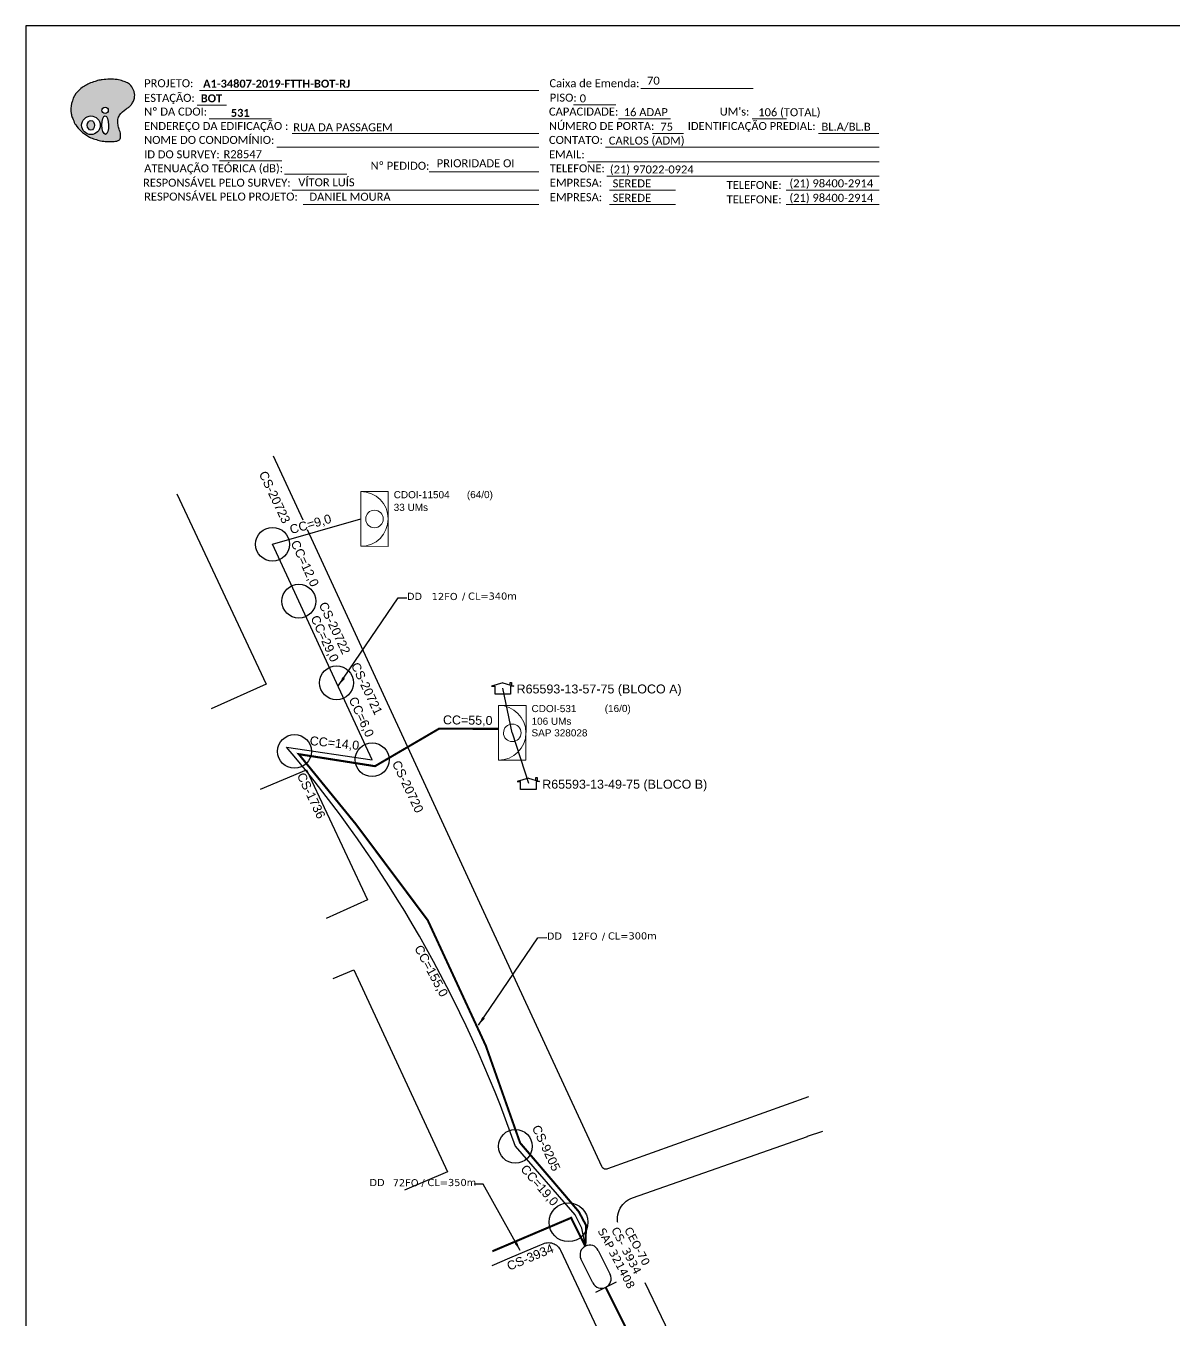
# Model space of a CAD drawing. Extents: x 1774 to 4535, y 448 to 1042.
# Drawn here: x 1773.7 to 2030.8, y 752.3 to 1042.2 of the extents above; entities that cross this region are included whole.
import ezdxf
from ezdxf.enums import TextEntityAlignment as Align

# ---------------------------------------------------------------- set-up
doc = ezdxf.new("R2010")
doc.units = 0
doc.layers.add("20.0-LEGENDA DOS CDO'S", color=1, linetype='Continuous', lineweight=0)
doc.layers.add('20.1-CDO_INTERIOR', color=1, linetype='Continuous', lineweight=0)
for name, color, linetype in [('20.4-CEOS', 1, 'Continuous'), ('CAP a instalar', 1, 'Continuous'), ('label_cabos', 7, 'Continuous'), ('Legenda', 7, 'Continuous'), ('ml', 1, 'Continuous'), ('surveys legendas', 7, 'Continuous')]:
    doc.layers.add(name, color=color, linetype=linetype)
doc.layers.add('DROP DE CLIENTE', color=140, linetype='Continuous', plot=False)
doc.layers.add('EXTRA', color=50, linetype='Continuous', plot=False)
doc.styles.add('ARIAL', font='')
doc.styles.add('siredit', font='verdana.ttf')
doc.styles.add('WMF-Calibri0', font='calibri.ttf')
doc.styles.add('WMF-Calibri1', font='calibrib.ttf')
doc.styles.get('ARIAL').set_extended_font_data('Arial')
doc.dimstyles.new('CC', dxfattribs={"dimtxt": 1, "dimasz": 2, "dimexe": 0.18, "dimexo": 0.0625, "dimgap": 0.09, "dimtad": 0, "dimdec": 0, "dimrnd": 1, "dimzin": 0, "dimdsep": 46, "dimtxsty": 'siredit', "dimblk": 'NONE', "dimcen": 0, "dimse1": 1, "dimse2": 1, "dimsd1": 1, "dimsd2": 1, "dimclrt": 7, "dimadec": 0, "dimazin": 0, "dimtfac": 1, "dimtdec": 0, "dimtofl": 0, "dimtmove": 0, "dimatfit": 3, "dimfxl": 1, "dimtolj": 1, "dimtzin": 0, "dimarcsym": 0})

# ---------------------------------------------------------------- blocks, each defined once
blk = doc.blocks.new('OI')
h = blk.add_hatch(color=40)
edge = h.paths.add_edge_path()
edge.add_spline(control_points=[(4.35, -0.67), (3.92, -0.99), (3.26, -1.5), (2.81, -2.59), (2.9, -3.5), (3.06, -4.27), (3.31, -4.85), (3.37, -5.39), (3.4, -5.88), (3.2, -6.4), (2.54, -6.61), (1.65, -6.63), (0.55, -6.67), (-0.56, -6.42), (-1.61, -6.14), (-2.77, -5.61), (-3.92, -4.77), (-4.89, -3.7), (-5.34, -2.65), (-5.6, -1.94), (-5.85, -0.96), (-5.71, 0.47), (-5.1, 2.02), (-4.14, 3.02), (-3.3, 3.61), (-2.37, 4.16), (-1.36, 4.44), (-0.56, 4.7), (0.79, 4.85), (2.24, 4.97), (3.79, 4.57), (4.67, 4.21), (5.44, 3.65), (5.76, 2.99), (6.03, 2.21), (6.01, 1.46), (5.72, 0.64), (5.31, 0.08), (4.88, -0.38), (4.51, -0.55), (4.35, -0.67)], knot_values=[0, 0, 0, 0, 1.60434, 2.417191, 3.427595, 4.282808, 4.776746, 5.304182, 5.888771, 6.258406, 6.858137, 7.79129, 8.986195, 10.124242, 11.187857, 12.242908, 13.953784, 15.414161, 16.515391, 17.349188, 17.675853, 19.552021, 21.515531, 22.568638, 23.63245, 24.621084, 25.782718, 26.745347, 27.142653, 29.870543, 31.004649, 31.921532, 32.709589, 33.801391, 34.042471, 35.192333, 35.971461, 36.628871, 37.254359, 37.836911, 37.836911, 37.836911, 37.836911], degree=3, periodic=1)
h.paths.add_polyline_path([(1.13, -0.87, -1), (-0.04, -0.87, -1)], flags=16)
edge = h.paths.add_edge_path(flags=16)
edge.add_ellipse((0.56, -3.59), major_axis=(-0.02, 1.71), ratio=0.361305, start_angle=0, end_angle=360)
h.paths.add_polyline_path([(-0.36, -3.62, -1), (-3.8, -3.62, -1)], flags=16)
edge = h.paths.add_edge_path(flags=0)
edge.add_ellipse((-2.08, -3.62), major_axis=(0, 0.885), ratio=0.758294, start_angle=0, end_angle=360)
at = {"color": 40}
for centre, radius in [((-2.08, -3.62), 1.72), ((0.54, -0.87), 0.587)]:
    blk.add_circle(centre, radius, dxfattribs=at)
blk.add_ellipse((0.56, -3.59), major_axis=(-0.02, 1.71), ratio=0.361305, dxfattribs=at)
blk.add_ellipse((-2.08, -3.62), major_axis=(0, 0.885), ratio=0.758294, start_param=-3.141592653589792, end_param=3.141592653589792, dxfattribs=at)
at = {"color": 40, "start_tangent": (-0.800898, -0.598801), "end_tangent": (-0.800898, -0.598801)}
blk.add_spline([(4.35, -0.67), (3.2, -1.78), (2.9, -2.54), (2.92, -3.55), (3.12, -4.38), (3.28, -4.85), (3.37, -5.37), (3.35, -5.95), (3.2, -6.29), (2.66, -6.55), (1.73, -6.63), (0.54, -6.62), (-0.58, -6.41), (-1.6, -6.11), (-2.56, -5.67), (-3.95, -4.67), (-4.89, -3.56), (-5.37, -2.56), (-5.64, -1.78), (-5.72, -1.46), (-5.63, 0.42), (-4.84, 2.22), (-4.13, 2.99), (-3.27, 3.62), (-2.4, 4.09), (-1.3, 4.47), (-0.37, 4.72), (0.02, 4.77), (2.75, 4.8), (3.85, 4.53), (4.69, 4.16), (5.31, 3.68), (5.85, 2.73), (5.93, 2.5), (5.94, 1.35), (5.67, 0.62), (5.29, 0.08), (4.84, -0.36), (4.35, -0.67)], degree=3, dxfattribs=at)
blk = doc.blocks.new('new block')
at = {"color": 7, "lineweight": 0}
for points in [[(38.89, -14.48), (114.86, -14.48)], [(137.7, -13.99), (162.84, -13.99)], [(38.38, -17.76), (44.92, -17.76)], [(122.66, -17.72), (132.14, -17.72)], [(41.04, -20.83), (54.98, -20.83)], [(132.71, -20.83), (144.33, -20.83)], [(162.65, -20.83), (170.32, -20.83)], [(59.61, -24.07), (114.86, -24.07)], [(140.29, -24.07), (147.24, -24.07)], [(177.47, -24.07), (191.02, -24.07)], [(56.2, -27.18), (114.86, -27.18)], [(129.82, -27.18), (191.05, -27.18)], [(43.36, -30.25), (57.3, -30.25)], [(125.78, -30.42), (191.05, -30.42)], [(57.89, -33.21), (71.84, -33.21)], [(90.34, -32.66), (114.84, -32.66)], [(130.07, -33.66), (191.05, -33.66)], [(59.61, -36.77), (114.86, -36.77)], [(130.68, -36.77), (145.48, -36.77)], [(170.28, -36.77), (191.05, -36.77)], [(62.1, -40.01), (114.86, -40.01)], [(130.68, -40.01), (145.48, -40.01)], [(170.28, -40.01), (191.05, -40.01)]]:
    blk.add_lwpolyline(points, dxfattribs=at)
at = {"color": 7, "xscale": 1.213923925163967, "yscale": 1.213923925163967, "zscale": 1.213923925163967, "rotation": 0.1532896023949059}
blk.add_blockref('OI', (17.09, -17.86), dxfattribs=at)
at = {"color": 7, "lineweight": 0, "style": 'WMF-Calibri0'}
for s, height, p in [('PROJETO:', 1.793, (26.49, -13.74)), ('Caixa de Emenda:', 1.7927, (117.25, -13.74)), ('ESTAÇÃO:', 1.793, (26.49, -17.02)), ('PISO:', 1.793, (117.32, -16.97)), ('Nº DA CDOI:', 1.7927, (26.49, -20.09)), ('CAPACIDADE:', 1.7927, (117.14, -20.09)), ("UM's:", 1.793, (155.38, -20.09)), ('ENDEREÇO DA EDIFICAÇÃO :', 1.7927, (26.49, -23.32)), ('NÚMERO DE PORTA:', 1.7927, (117.14, -23.32)), ('IDENTIFICAÇÃO PREDIAL:', 1.7927, (148.22, -23.32)), ('NOME DO CONDOMÍNIO:', 1.7927, (26.49, -26.44)), ('CONTATO:', 1.793, (117.14, -26.44)), ('ID DO SURVEY:', 1.7927, (26.49, -29.67)), ('EMAIL:', 1.793, (117.14, -29.67)), ('ATENUAÇÃO TEÓRICA (dB):', 1.7927, (26.49, -32.79)), ('Nº PEDIDO:', 1.793, (77.2, -32.23)), ('TELEFONE:', 1.793, (117.32, -32.79)), ('RESPONSÁVEL PELO SURVEY:', 1.7927, (26.25, -36.02)), ('EMPRESA:', 1.793, (117.32, -36.02)), ('TELEFONE:', 1.793, (156.92, -36.53)), ('RESPONSÁVEL PELO PROJETO:', 1.7927, (26.49, -39.13)), ('EMPRESA:', 1.793, (117.32, -39.26)), ('TELEFONE:', 1.793, (156.92, -39.76))]:
    blk.add_text(s, height=height, dxfattribs=at).set_placement(p)
at = {"color": 7, "lineweight": 0, "flags": 8}
for tag, p, style in [('CEOS-XX', (139.1, -13.15), 'WMF-Calibri0'), ('PROJ', (39.69, -13.83), 'WMF-Calibri1'), ('EST', (39.17, -17.11), 'WMF-Calibri1'), ('PISO_PTR', (124.01, -17.12), 'WMF-Calibri0'), ('CAPAC.', (133.88, -20.21), 'WMF-Calibri0'), ("UC'S", (164, -20.23), 'WMF-Calibri0'), ('LOGRADOURO', (59.87, -23.61), 'WMF-Calibri0'), ('N°', (142.07, -23.47), 'WMF-Calibri0'), ('N°PREDIO', (178.17, -23.47), 'WMF-Calibri0'), ('NOME_DO_COND.', (56.46, -26.72), 'WMF-Calibri0'), ('NOME_DO_CONTATO', (130.53, -26.58), 'WMF-Calibri0'), ('_ID_', (43.62, -29.64), 'WMF-Calibri0'), ('EMAIL', (126.49, -29.82), 'WMF-Calibri0'), ('O_POTEN', (59.29, -32.38), 'WMF-Calibri0'), ('TELEFONE', (130.77, -33.06), 'WMF-Calibri0'), ('RES_SURVEY', (61, -35.93), 'WMF-Calibri0'), ('EMP_RESP_SURVEY', (131.38, -36.17), 'WMF-Calibri0'), ('CONT_RESP_SURVEY', (170.99, -36.17), 'WMF-Calibri0'), ('RES_PROJ', (63.49, -39.17), 'WMF-Calibri0'), ('EMP_RESP_PROJ', (131.38, -39.41), 'WMF-Calibri0'), ('CONT_RESP_PROJ', (170.99, -39.41), 'WMF-Calibri0')]:
    blk.add_attdef(tag, p, '', height=1.79, dxfattribs=dict(at, style=style))
at = {"color": 7, "lineweight": 0, "style": 'WMF-Calibri1', "flags": 8}
blk.add_attdef("N° CDO'S", text='', height=1.79, dxfattribs=at).set_placement((48.01, -20.37), align=Align.CENTER)
at = {"style": 'WMF-Calibri0'}
blk.add_attdef('N_PEDIDO', (92, -31.67), '', height=1.8, dxfattribs=at)
blk = doc.blocks.new('LEGENDA DOS CABOS')
at = {"layer": 'EXTRA', "color": 0, "style": 'siredit'}
for tag, p in [('ID', (4.6, 0.97)), ('XX', (9.03, 0.97))]:
    blk.add_attdef(tag, text='', height=0.48, rotation=359.69, dxfattribs=at).set_placement(p, align=Align.MIDDLE_CENTER)
at = {"layer": 'Legenda', "color": 0, "style": 'siredit'}
for tag, p in [('TIPO_CABO', (1.31, 0)), ('CABO', (4.69, -0.05)), ('/', (6.81, -0.05)), ('METROS', (10.03, -0.05))]:
    blk.add_attdef(tag, text='', height=0.8, rotation=359.69, dxfattribs=at).set_placement(p, align=Align.MIDDLE_CENTER)
blk = doc.blocks.new('_None')
blk = doc.blocks.new('CDOE_CT_POSTE')
at = {"layer": "20.0-LEGENDA DOS CDO'S", "color": 0, "style": 'ARIAL'}
for tag, p in [('CDO_N', (0.12, 5.25)), ('CORDOALHA', (0.12, 4.02)), ('SAP', (0.12, 2.96)), ('1:XX', (0.14, 1.23)), ('UMS', (0.14, 0.22))]:
    blk.add_attdef(tag, p, '', height=0.68, rotation=0.118, dxfattribs=at)
blk.add_attdef('FIBRAS_UTILIZADAS', text='', height=0.68, rotation=0.118, dxfattribs=at).set_placement((7.83, 5.26), align=Align.CENTER)
blk = doc.blocks.new('CDOI_PADRÃO')
at = {"layer": '20.1-CDO_INTERIOR', "color": 0, "lineweight": 18}
for p, q in [((3.07, 6.14), (-3.07, 6.14)), ((-3.07, 6.14), (-3.07, -6.14)), ((3.07, -6.14), (3.07, 6.14)), ((-3.07, -6.14), (3.07, -6.14))]:
    blk.add_line(p, q, dxfattribs=at)
for centre, major_axis, start_param, end_param in [((-3.07, 0), (4.34, 4.34), 3.926991, 7.068583), ((0, 0), (1.39, 1.39), 5.497787, 11.780972)]:
    blk.add_ellipse(centre, major_axis=major_axis, ratio=1, start_param=start_param, end_param=end_param, dxfattribs=at)
blk = doc.blocks.new('SURVEY_SURVEY')
for p, q in [((0, 0.0000127), (-0.0000126, 0.000009)), ((-0.0000126, 0.000009), (-0.0000086, 0.000009)), ((-0.0000086, 0), (-0.0000086, 0.000009)), ((0.0000086, 0), (-0.0000086, 0)), ((0, 0.0000127), (0.0000126, 0.000009)), ((0.0000084, 0.0000132), (0.0000098, 0.0000132)), ((0.0000084, 0.0000103), (0.0000084, 0.0000132)), ((0.0000126, 0.000009), (0.0000086, 0.000009)), ((0.0000086, 0.000009), (0.0000086, 0)), ((0.0000098, 0.0000132), (0.0000098, 0.0000099))]:
    blk.add_line(p, q)

msp = doc.modelspace()

# ---------------------------------------------------------------- linework, layer by layer
msp.add_lwpolyline([(1773.69, 448.18), (2612.26, 448.18), (2612.26, 1042.18), (1773.69, 1042.18), (1773.69, 448.18)])
at = {"color": 4, "linetype": 'Continuous'}
for points in [[(1835.77, 931.44), (1829.14, 945.79)], [(1807.47, 937.4), (1827.49, 894.76)], [(1876.72, 842.81), (1836.75, 929.33)], [(1827.49, 894.76), (1815.15, 889.21)], [(1826.22, 871.2), (1836.5, 875.56)], [(1836.5, 875.56), (1850.18, 846.42)], [(1850.18, 846.42), (1840.93, 842.26)], [(1948.92, 802.3), (1903.92, 786.18), (1903.91, 786.17), (1903.81, 786.14), (1903.7, 786.13), (1903.6, 786.12), (1903.49, 786.12), (1903.39, 786.14), (1903.29, 786.16), (1903.19, 786.2), (1903.1, 786.25), (1903.01, 786.3), (1902.93, 786.37), (1902.85, 786.44), (1902.78, 786.52), (1902.72, 786.61), (1902.68, 786.7), (1876.72, 842.81)], [(1842.54, 828.85), (1847.1, 830.8)], [(1847.1, 830.8), (1868.11, 785.5), (1858.51, 781.46)], [(1906.22, 774.19), (1906.2, 774.33), (1906.16, 774.85), (1906.18, 775.37), (1906.25, 775.89), (1906.37, 776.4), (1906.55, 776.89), (1906.78, 777.36), (1907.05, 777.81), (1907.37, 778.22), (1907.74, 778.6), (1908.14, 778.94), (1908.57, 779.23), (1909.03, 779.48), (1909.5, 779.67), (1948.69, 793.47), (1948.73, 793.49), (1952.15, 794.63)], [(1878.14, 764.57), (1882.04, 766.24), (1888.77, 769.11)], [(1888.77, 769.11), (1889.51, 769.43), (1889.81, 769.54), (1890.11, 769.62), (1890.43, 769.66), (1890.74, 769.67), (1891.05, 769.65), (1891.36, 769.6), (1891.66, 769.51), (1891.96, 769.39), (1892.23, 769.25), (1892.49, 769.07), (1892.73, 768.87), (1892.95, 768.65), (1893.15, 768.4), (1893.31, 768.13), (1893.41, 767.95), (1899.21, 755.56), (1961.62, 622.61), (1961.73, 622.35), (1961.77, 622.22)], [(1927, 730.18), (1912.38, 760.66)]]:
    msp.add_lwpolyline(points, dxfattribs=at)
at = {"layer": '20.4-CEOS', "color": 7}
for p, q in [((1900.67, 760.64), (1898, 766.03)), ((1901.85, 767.93), (1904.51, 762.54))]:
    msp.add_line(p, q, dxfattribs=at)
msp.add_lwpolyline([(1905.86, 760.81), (1901.22, 758.52)], dxfattribs=at)
for centre, start, end in [((1899.93, 766.98), 26.2645, 206.2645), ((1902.59, 761.59), 206.2645, 26.2645)]:
    msp.add_arc(centre, 2.15, start, end, dxfattribs=at)
at = {"layer": 'CAP a instalar', "color": 7, "ltscale": 7}
for p, q in [((1828.93, 926.08), (1848.68, 931.75)), ((1834.81, 913.34), (1828.93, 926.08)), ((1843.26, 895.06), (1834.81, 913.34)), ((1851.22, 877.83), (1843.26, 895.06)), ((1832.05, 880.63), (1851.22, 877.83)), ((1896.71, 775.88), (1883.31, 791.24)), ((1898.18, 772.91), (1896.71, 775.88)), ((1898.98, 768.91), (1898.18, 772.91))]:
    msp.add_line(p, q, dxfattribs=at)
at = {"layer": 'CAP a instalar', "color": 1, "ltscale": 7, "const_width": 0.467}
for points in [[(1898.98, 768.91), (1899.14, 773.53), (1897.51, 776.6), (1894.09, 780.64), (1884.37, 792.01), (1876.7, 813.74), (1863.69, 841.86), (1847.58, 863.4), (1834.8, 879.07), (1851.87, 876.38), (1866.21, 884.77), (1879.55, 884.74)], [(1898.95, 768.89), (1895.8, 775.23), (1878.16, 767.74)]]:
    msp.add_lwpolyline(points, dxfattribs=at)
at = {"layer": 'CAP a instalar', "color": 7, "ltscale": 7, "const_width": 0.467}
msp.add_lwpolyline([(1961.86, 615.65), (1961.86, 615.65), (1974.31, 629.72), (1921.87, 722.77), (1903.54, 759.66)], dxfattribs=at)
at = {"layer": 'CAP a instalar', "color": 7, "ltscale": 7}
msp.add_arc((1617.46, 698.18), 281.67, 19.2909, 40.3721, dxfattribs=at)
at = {"layer": 'DROP DE CLIENTE'}
for points in [[(1882.61, 883.85), (1880.53, 893.88)], [(1882.61, 883.85), (1886.27, 872.55)]]:
    msp.add_lwpolyline(points, dxfattribs=at)
at = {"layer": 'ml', "color": 5}
for centre, radius in [((1828.93, 926.08), 3.79), ((1834.81, 913.34), 3.79), ((1843.26, 895.06), 3.79), ((1833.85, 879.69), 3.79), ((1851.22, 877.83), 3.79), ((1883.31, 791.24), 3.79), ((1895.2, 774.24), 4.35)]:
    msp.add_circle(centre, radius, dxfattribs=at)

# ---------------------------------------------------------------- block references
ref = msp.add_blockref('new block', (1773.69, 1042.18))
ref.add_attrib('PROJ', 'A1-34807-2019-FTTH-BOT-RJ ', (1813.38, 1028.34), dxfattribs={"color": 7, "lineweight": 0, "height": 1.7927, "style": 'WMF-Calibri1', "flags": 8})
ref.add_attrib('EST', 'BOT', (1812.86, 1025.06), dxfattribs={"color": 7, "lineweight": 0, "height": 1.793, "style": 'WMF-Calibri1', "flags": 8})
ref.add_attrib("N° CDO'S", '531', dxfattribs={"color": 7, "lineweight": 0, "height": 1.793, "style": 'WMF-Calibri1', "flags": 8}).set_placement((1821.7, 1021.8), align=Align.CENTER)
ref.add_attrib('LOGRADOURO', 'RUA DA PASSAGEM', (1833.57, 1018.57), dxfattribs={"color": 7, "lineweight": 0, "height": 1.7927, "style": 'WMF-Calibri0', "flags": 8})
ref.add_attrib('_ID_', ' R28547', (1817.32, 1012.54), dxfattribs={"color": 7, "lineweight": 0, "height": 1.793, "style": 'WMF-Calibri0', "flags": 8})
ref.add_attrib('N_PEDIDO', 'PRIORIDADE OI', (1865.7, 1010.51), dxfattribs={"height": 1.8, "style": 'WMF-Calibri0'})
ref.add_attrib('RES_SURVEY', 'VÍTOR LUÍS', (1834.7, 1006.25), dxfattribs={"color": 7, "lineweight": 0, "height": 1.793, "style": 'WMF-Calibri0', "flags": 8})
ref.add_attrib('RES_PROJ', 'DANIEL MOURA', (1837.19, 1003.01), dxfattribs={"color": 7, "lineweight": 0, "height": 1.7927, "style": 'WMF-Calibri0', "flags": 8})
ref.add_attrib('CEOS-XX', '70', (1912.8, 1029.02), dxfattribs={"color": 7, "lineweight": 0, "height": 1.793, "style": 'WMF-Calibri0', "flags": 8})
ref.add_attrib('PISO_PTR', '0', (1897.71, 1025.05), dxfattribs={"color": 7, "lineweight": 0, "height": 1.79, "style": 'WMF-Calibri0', "flags": 8})
ref.add_attrib('CAPAC.', '16 ADAP', (1907.58, 1021.96), dxfattribs={"color": 7, "lineweight": 0, "height": 1.793, "style": 'WMF-Calibri0', "flags": 8})
ref.add_attrib("UC'S", '106 (TOTAL)', (1937.7, 1021.94), dxfattribs={"color": 7, "lineweight": 0, "height": 1.7927, "style": 'WMF-Calibri0', "flags": 8})
ref.add_attrib('N°PREDIO', 'BL.A/BL.B', (1951.86, 1018.7), dxfattribs={"color": 7, "lineweight": 0, "height": 1.793, "style": 'WMF-Calibri0', "flags": 8})
ref.add_attrib('N°', '75', (1915.77, 1018.7), dxfattribs={"color": 7, "lineweight": 0, "height": 1.793, "style": 'WMF-Calibri0', "flags": 8})
ref.add_attrib('NOME_DO_CONTATO', 'CARLOS (ADM)', (1904.22, 1015.59), dxfattribs={"color": 7, "lineweight": 0, "height": 1.7927, "style": 'WMF-Calibri0', "flags": 8})
ref.add_attrib('TELEFONE', '(21) 97022-0924', (1904.47, 1009.12), dxfattribs={"color": 7, "lineweight": 0, "height": 1.7927, "style": 'WMF-Calibri0', "flags": 8})
ref.add_attrib('EMP_RESP_SURVEY', 'SEREDE', (1905.08, 1006.01), dxfattribs={"color": 7, "lineweight": 0, "height": 1.793, "style": 'WMF-Calibri0', "flags": 8})
ref.add_attrib('EMP_RESP_PROJ', 'SEREDE', (1905.08, 1002.77), dxfattribs={"color": 7, "lineweight": 0, "height": 1.793, "style": 'WMF-Calibri0', "flags": 8})
ref.add_attrib('CONT_RESP_PROJ', '(21) 98400-2914', (1944.68, 1002.77), dxfattribs={"color": 7, "lineweight": 0, "height": 1.7927, "style": 'WMF-Calibri0', "flags": 8})
ref.add_attrib('CONT_RESP_SURVEY', '(21) 98400-2914', (1944.68, 1006.01), dxfattribs={"color": 7, "lineweight": 0, "height": 1.7927, "style": 'WMF-Calibri0', "flags": 8})
at = {"layer": 'CAP a instalar', "color": 7, "ltscale": 7, "rotation": 359.8650062708518}
msp.add_blockref('CDOI_PADRÃO', (1851.75, 931.75), dxfattribs=at)
at = {"layer": 'CAP a instalar', "color": 7, "ltscale": 7}
ref = msp.add_blockref('CDOE_CT_POSTE', (1855.54, 924.27), dxfattribs=dict(at, xscale=2.348476415880248, yscale=2.348476415880248, zscale=2.348476415880248, rotation=357.6088932418632))
ref.add_attrib('CDO_N', 'CDOI-11504', (1856.06, 936.39), dxfattribs={"layer": "20.0-LEGENDA DOS CDO'S", "color": 0, "height": 1.597, "rotation": 359.9431, "style": 'ARIAL'})
ref.add_attrib('CORDOALHA', '33 UMs', (1856.06, 933.55), dxfattribs={"layer": "20.0-LEGENDA DOS CDO'S", "color": 0, "height": 1.597, "rotation": 359.9431, "style": 'ARIAL'})
ref.add_attrib('FIBRAS_UTILIZADAS', '(64/0)', dxfattribs={"layer": "20.0-LEGENDA DOS CDO'S", "color": 0, "height": 1.597, "rotation": 359.9431, "style": 'ARIAL'}).set_placement((1875.36, 936.41), align=Align.CENTER)
at = {"layer": 'CAP a instalar', "color": 1, "ltscale": 7, "rotation": 359.8650062708518}
msp.add_blockref('CDOI_PADRÃO', (1882.61, 883.85), dxfattribs=at)
at = {"layer": 'CAP a instalar', "color": 1, "ltscale": 7}
ref = msp.add_blockref('CDOE_CT_POSTE', (1886.41, 876.38), dxfattribs=dict(at, xscale=2.348476415880248, yscale=2.348476415880248, zscale=2.348476415880248, rotation=357.6088932418632))
ref.add_attrib('CDO_N', 'CDOI-531', (1886.93, 888.49), dxfattribs={"layer": "20.0-LEGENDA DOS CDO'S", "color": 0, "height": 1.597, "rotation": 359.9431, "style": 'ARIAL'})
ref.add_attrib('CORDOALHA', '106 UMs', (1886.93, 885.65), dxfattribs={"layer": "20.0-LEGENDA DOS CDO'S", "color": 0, "height": 1.597, "rotation": 359.9431, "style": 'ARIAL'})
ref.add_attrib('SAP', 'SAP 328028', (1886.92, 883.05), dxfattribs={"layer": "20.0-LEGENDA DOS CDO'S", "color": 0, "height": 1.597, "rotation": 359.9431, "style": 'ARIAL'})
ref.add_attrib('FIBRAS_UTILIZADAS', '(16/0)', dxfattribs={"layer": "20.0-LEGENDA DOS CDO'S", "color": 0, "height": 1.597, "rotation": 359.9431, "style": 'ARIAL'}).set_placement((1906.23, 888.51), align=Align.CENTER)
at = {"layer": 'label_cabos'}
ref = msp.add_blockref('LEGENDA DOS CABOS', (1858.1, 914.41), dxfattribs=dict(at, xscale=2.000000000000556, yscale=2.000000000000556, zscale=2.000000000000556, rotation=0.4583684424964051))
ref.add_attrib('CABO', '12FO', dxfattribs={"layer": 'Legenda', "color": 0, "height": 1.6, "rotation": 0.1484, "style": 'siredit'}).set_placement((1867.47, 914.38), align=Align.MIDDLE_CENTER)
ref.add_attrib('METROS', 'CL=340m', dxfattribs={"layer": 'Legenda', "color": 0, "height": 1.6, "rotation": 0.1484, "style": 'siredit'}).set_placement((1878.17, 914.47), align=Align.MIDDLE_CENTER)
ref.add_attrib('/', '/', dxfattribs={"layer": 'Legenda', "color": 0, "height": 1.6, "rotation": 0.1484, "style": 'siredit'}).set_placement((1871.72, 914.42), align=Align.MIDDLE_CENTER)
ref.add_attrib('TIPO_CABO', 'DD', dxfattribs={"layer": 'Legenda', "color": 0, "height": 1.6, "rotation": 0.1484, "style": 'siredit'}).set_placement((1860.73, 914.42), align=Align.MIDDLE_CENTER)
ref = msp.add_blockref('LEGENDA DOS CABOS', (1889.43, 838.32), dxfattribs=dict(at, xscale=2.000000000000556, yscale=2.000000000000556, zscale=2.000000000000556, rotation=0.458368442496405))
ref.add_attrib('CABO', '12FO', dxfattribs={"layer": 'Legenda', "color": 0, "height": 1.6, "rotation": 0.1484, "style": 'siredit'}).set_placement((1898.81, 838.29), align=Align.MIDDLE_CENTER)
ref.add_attrib('METROS', 'CL=300m', dxfattribs={"layer": 'Legenda', "color": 0, "height": 1.6, "rotation": 0.1484, "style": 'siredit'}).set_placement((1909.5, 838.37), align=Align.MIDDLE_CENTER)
ref.add_attrib('/', '/', dxfattribs={"layer": 'Legenda', "color": 0, "height": 1.6, "rotation": 0.1484, "style": 'siredit'}).set_placement((1903.05, 838.32), align=Align.MIDDLE_CENTER)
ref.add_attrib('TIPO_CABO', 'DD', dxfattribs={"layer": 'Legenda', "color": 0, "height": 1.6, "rotation": 0.1484, "style": 'siredit'}).set_placement((1892.06, 838.33), align=Align.MIDDLE_CENTER)
ref = msp.add_blockref('LEGENDA DOS CABOS', (1849.01, 783.13), dxfattribs=dict(at, xscale=2.000000000000556, yscale=2.000000000000556, zscale=2.000000000000556, rotation=0.3299706184608922))
ref.add_attrib('CABO', ' 72FO', dxfattribs={"layer": 'Legenda', "color": 0, "height": 1.6, "rotation": 0.02, "style": 'siredit'}).set_placement((1858.38, 783.08), align=Align.MIDDLE_CENTER)
ref.add_attrib('METROS', 'CL=350m', dxfattribs={"layer": 'Legenda', "color": 0, "height": 1.6, "rotation": 0.02, "style": 'siredit'}).set_placement((1869.08, 783.14), align=Align.MIDDLE_CENTER)
ref.add_attrib('/', '/', dxfattribs={"layer": 'Legenda', "color": 0, "height": 1.6, "rotation": 0.02, "style": 'siredit'}).set_placement((1862.63, 783.1), align=Align.MIDDLE_CENTER)
ref.add_attrib('TIPO_CABO', '  DD', dxfattribs={"layer": 'Legenda', "color": 0, "height": 1.6, "rotation": 0.02, "style": 'siredit'}).set_placement((1851.64, 783.13), align=Align.MIDDLE_CENTER)
at = {"layer": 'surveys legendas', "color": 0, "xscale": 200000, "yscale": 200000, "zscale": 200000}
for p in [(1880.47, 892.51), (1886.21, 871.18)]:
    msp.add_blockref('SURVEY_SURVEY', p, dxfattribs=at)

# ---------------------------------------------------------------- texts
at = {"layer": '20.4-CEOS', "color": 7, "style": 'siredit'}
for tag, p in [('SAP', (1903.62, 770.64)), ('321408', (1907.19, 763.77))]:
    msp.add_attdef(tag, text='', height=1.82, rotation=297.6409, dxfattribs=at).set_placement(p, align=Align.MIDDLE_CENTER)
for tag, text, p in [('CS-', 'CS-XXXX', (1907.31, 771.56)), ('CEO-70', 'CEOSXXX', (1911.41, 769.29)), ('3934', 'CS-XXXX', (1910.17, 766.02))]:
    msp.add_attdef(tag, text=text, height=1.817, rotation=297.6409, dxfattribs=at).set_placement(p, align=Align.TOP_CENTER)
at = {"layer": 'surveys legendas', "color": 5, "style": 'ARIAL'}
for s, rotation, p in [('CS-20723', 295.4148, (1825.81, 941.88)), ('CS-20722', 295.4148, (1839.23, 912.56)), ('CS-20721', 295.4148, (1846.45, 899.02)), ('CS-20720', 295.4148, (1855.63, 877.05)), ('CS-1736', 295.4148, (1834.33, 874.33)), ('CS-9205', 295.4148, (1886.95, 795.41)), ('CS-3934', 22.7366, (1881.93, 763.36))]:
    msp.add_text(s, height=2, rotation=rotation, dxfattribs=at).set_placement(p)
at = {"layer": 'surveys legendas', "color": 0, "style": 'ARIAL'}
for s, rotation, p in [('CC=9,0', 15.9151, (1833.1, 928.34)), ('CC=12,0', 294.7965, (1832.94, 926.42)), ('CC=29,0', 294.7965, (1837.4, 909.58)), ('CC=6,0', 294.7965, (1845.93, 891.33)), ('CC=14,0', 354.2706, (1837.18, 881.13)), ('CC=155,0', 298.1808, (1860.62, 835.64)), ('CC=19,0', 311.1452, (1884.32, 786.05))]:
    msp.add_text(s, height=2, rotation=rotation, dxfattribs=at).set_placement(p)
for s, p in [('R65593-13-57-75 (BLOCO A)', (1883.58, 892.67)), ('R65593-13-49-75 (BLOCO B)', (1889.32, 871.34))]:
    msp.add_text(s, height=2, dxfattribs=at).set_placement(p)
at = {"layer": 'surveys legendas', "color": 2, "style": 'ARIAL'}
msp.add_text('CC=55,0', height=2, rotation=359.1812, dxfattribs=at).set_placement((1867.08, 885.77))

# ---------------------------------------------------------------- leaders
at = {"layer": 'label_cabos', "annotation_type": 0, "has_hookline": 1, "hookline_direction": 1, "horizontal_direction": (-0.999997, -0.002241, 0)}
for points in [[(1843.73, 894.48), (1857.03, 914.07), (1859.03, 914.07)], [(1875.06, 818.39), (1888.36, 837.97), (1890.36, 837.98)]]:
    msp.add_leader(points, dimstyle='CC', override={"dimgap": 0.09, "dimtad": 0}, dxfattribs=at)
at = {"layer": 'label_cabos', "annotation_type": 0, "has_hookline": 1, "hookline_direction": 1}
msp.add_leader([(1884.37, 767.92), (1876.06, 782.78), (1874.06, 782.78)], dimstyle='CC', override={"dimgap": 0.09, "dimtad": 0}, dxfattribs=at)

doc.saveas('drawing.dxf')
